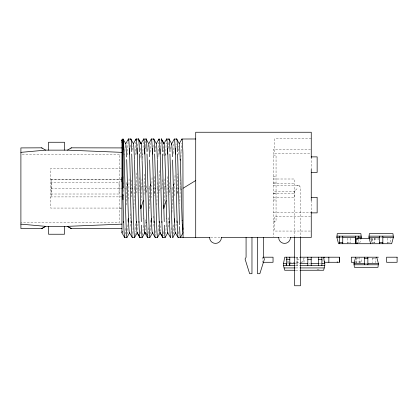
<?xml version="1.0" encoding="UTF-8"?>
<svg xmlns="http://www.w3.org/2000/svg" width="418" height="418" viewBox="0 0 418 418"><rect width="100%" height="100%" fill="white"/><g stroke="black" fill="none" stroke-linecap="round" stroke-linejoin="round"><path stroke-width="0.31" stroke-dasharray="2.09 1.57" d="M135.505 223.687L135.181 231.562M158.385 224.941L158.103 231.562L160.063 230.443M145.25 148.892L145.37 146.049L145.751 147.24M160.418 231.447L160.549 230.166A44.663 1.155 -89.4 0 0 160.914 223.902M359.746 243.151L360.666 239.702M296.994 188.774L294.58 191.188L294.58 236.844M51.132 194.516L51.639 194.009L119.046 194.009L119.046 182.473L51.639 182.473L51.132 181.971M50.625 197.421L51.132 196.915L121.951 196.878M294.909 190.859L294.58 191.188L273.362 191.188M311.253 138.698L274.704 138.698L274.704 153.432L310.6 153.432M310.611 149.294L273.362 149.294L273.362 236.854M22.201 154.232L119.846 154.232L119.846 222.251L20.9 222.251M273.362 155.104L276.052 155.104L276.052 221.378L273.362 221.378M121.424 168.37L50.625 168.423L50.625 208.059L121.951 208.059M273.362 176.506L276.052 176.506M273.362 179.003L294.413 179.003L294.413 197.484L273.362 197.484M50.625 179.066L51.132 179.568L121.951 179.568M51.132 179.604L121.951 179.604M273.362 182.896L276.052 182.896M273.362 183.209L294.413 183.209M273.362 185.294L297.752 185.305L299.001 185.691L300.082 186.768L300.474 188.241L300.474 237.001M51.132 188.241L121.951 188.241M273.362 193.273L294.413 193.273M273.362 193.591L276.052 193.591M273.362 199.982L276.052 199.982M119.846 208.117L121.424 208.117M273.362 212.239L311.253 212.239L311.253 200.274M310.6 216.315L274.704 216.315L274.704 231.049L310.6 231.049M339.944 237.408L341.809 237.408M356.288 237.408L358.189 237.408M380.521 237.408L381.78 237.408M210.667 237.502L220.349 237.502M279.715 237.502L289.418 237.502M370.369 238.647L378.75 238.647M370.369 239.211L378.75 239.211M347.384 242.461L350.749 242.461M357.066 242.461L358.748 242.461M374.836 242.461L371.466 242.461L371.466 238.208M387.465 242.461L390.835 242.461L390.835 238.208M295.594 257.195L300.317 257.195M356.497 258.46L359.861 258.46M372.495 258.46L375.86 258.46M296.952 259.301L300.485 259.301M288.739 261.71L287.683 261.71L287.683 258.324M355.007 261.71L361.81 261.71M287.156 262.274L288.739 262.274M289.266 262.274L304.032 262.274L304.032 257.833M355.007 262.274L361.81 262.274L361.81 257.833M287.38 263.512L289.063 263.512M295.73 263.512L300.317 263.512M308.766 263.512L310.621 263.512M319.07 263.512L321.317 263.512M364.914 263.512L367.443 263.512M295.73 265.618L300.485 265.618M295.735 267.933L299.617 267.933M317.048 269.406L320.031 269.406M295.704 270.247L299.601 270.247M297.971 185.341L297.527 185.294L298.29 185.393L297.794 185.31M299.001 185.691L299.612 186.156M387.465 238.208L387.465 243.725M375.86 257.195L375.86 262.781M374.836 238.208L374.836 242.989M372.475 238.647L372.475 243.725M372.495 258.105L372.495 262.781M371.947 239.211L371.947 243.161M359.861 257.195L359.861 262.781M358.748 239.352L358.748 242.989M356.497 258.105L356.497 262.781M350.749 238.208L350.749 242.989M347.384 238.208L347.384 243.725M322.978 259.453L322.978 261.71M311.253 156.881L311.253 168.893M303.505 258.324L303.505 261.71L301.921 261.71L301.921 262.274M297.12 257.195L297.12 265.618M296.952 257.195L296.952 265.618M262.535 257.195L262.535 262.274M51.639 182.473L51.639 194.009M51.132 179.568L51.132 196.915M172.399 188.241A49.293 0.481 -88.7 0 1 172.425 187.071M175.048 175.398A49.293 0.481 -88.7 0 0 174.734 188.241A49.293 0.475 -88.7 0 1 174.51 195.849M172.524 188.246A49.293 0.643 -88.8 0 1 171.929 212.83M173.355 153.484A49.293 1.149 -89.4 0 1 173.857 142.423M175.9 148.343A49.293 1.118 -89.4 0 1 176.114 143.896M180.08 188.241A49.293 0.481 -88.7 0 1 180.283 179.792M180.806 160.768A49.293 0.481 -88.7 0 1 181.088 151.844M180.168 188.246A49.293 0.643 -88.8 0 1 179.813 203.712M181.125 151.363A49.293 1.118 -89.4 0 1 181.49 143.327M126.549 188.241A49.293 0.475 -88.7 0 1 126.691 182.41M129.11 178.888A49.293 0.481 -88.7 0 0 128.88 188.241A49.293 0.486 -88.7 0 1 128.535 200.875M128.018 219.236A49.293 0.486 -88.7 0 1 127.903 222.705M126.67 188.246A49.293 0.643 -88.8 0 1 126.257 206.147M127.495 154.9A49.293 1.149 -89.4 0 1 128.044 142.381M130.092 147.246A49.293 1.118 -89.4 0 1 130.264 143.896M134.194 188.241A49.293 0.475 -88.7 0 1 134.288 184.166M136.905 172.958A49.293 0.481 -88.7 0 0 136.524 188.241A49.293 0.481 -88.7 0 1 136.373 192.928M134.314 188.246A49.293 0.643 -88.8 0 1 133.786 210.364M135.139 154.9A49.293 1.149 -89.4 0 1 135.688 142.381M137.642 149.498A49.293 1.118 -89.4 0 1 137.903 143.896M141.833 188.241A49.293 0.475 -88.7 0 1 142.063 178.904M142.637 158.213A49.293 0.475 -88.7 0 1 142.763 154.117M144.513 174.175A49.293 0.481 -88.7 0 0 144.163 188.241A49.293 0.481 -88.7 0 1 143.944 195.88M141.958 188.246A49.293 0.643 -88.8 0 1 141.681 200.41M142.778 154.9A49.293 1.149 -89.4 0 1 143.327 142.381M145.375 146.446A49.293 1.155 -89.4 0 1 145.741 140.699M149.477 188.241A49.293 0.475 -88.7 0 1 149.56 184.746M152.063 177.718A49.293 0.481 -88.7 0 0 151.807 188.241A49.293 0.481 -88.7 0 1 151.541 197.636M150.908 220.223A49.293 0.481 -88.7 0 1 150.83 222.512M149.597 188.246A49.293 0.643 -88.8 0 1 149.069 210.364M150.475 152.131A49.293 1.149 -89.4 0 1 150.935 142.392M153.019 147.246A49.293 1.118 -89.4 0 1 153.187 143.896M157.116 188.241A49.293 0.475 -88.7 0 1 157.272 181.82M157.957 156.99A49.293 0.475 -88.7 0 1 158.051 154.106M159.895 170.628A49.293 0.481 -88.7 0 0 159.451 188.241A49.293 0.475 -88.7 0 1 159.3 192.912M157.241 188.246A49.293 0.643 -88.8 0 1 156.823 206.147M158.067 154.947A49.293 1.149 -89.4 0 1 158.61 142.413M160.496 151.326A49.293 1.118 -89.4 0 1 160.925 142.376M164.755 188.241A49.293 0.481 -88.7 0 1 164.985 178.847M165.638 155.695A49.293 0.481 -88.7 0 1 165.695 153.991M167.378 176.615A49.293 0.481 -88.7 0 0 167.095 188.241A49.293 0.475 -88.7 0 1 166.792 198.843M166.155 221.294A49.293 0.475 -88.7 0 1 166.118 222.418M164.885 188.246A49.293 0.643 -88.8 0 1 164.509 204.543M165.706 154.947A49.293 1.149 -89.4 0 1 166.218 142.987M168.255 148.338A49.293 1.118 -89.4 0 1 168.569 142.376M125.457 228.353A49.293 1.165 -89.5 0 1 124.982 236.243M127.945 224.774A49.293 1.176 -89.7 0 1 127.464 234.984M135.186 233.422A49.293 1.176 -89.7 0 1 134.988 236.055M133.128 227.737A49.293 1.165 -89.5 0 1 132.767 234.582M143.207 225.485A49.293 1.176 -89.7 0 1 142.669 235.919M140.589 231.656A49.293 1.165 -89.5 0 1 140.411 234.582M148.411 227.737A49.293 1.165 -89.5 0 1 147.857 236.64M150.872 224.774A49.293 1.176 -89.7 0 1 150.308 235.919M158.114 233.385A49.293 1.176 -89.7 0 1 157.91 236.029M155.924 230.631A49.293 1.165 -89.5 0 1 155.695 234.582M163.516 231.64A49.293 1.165 -89.5 0 1 163.239 235.752M166.155 224.806A49.293 1.176 -89.7 0 1 165.632 235.501M171.338 227.721A49.293 1.165 -89.5 0 1 170.831 236.233M173.794 224.8A49.293 1.176 -89.7 0 1 173.193 236.322M178.799 231.656A49.293 1.165 -89.5 0 1 178.658 234.075M145.725 221.341A44.663 1.155 -89.4 0 1 145.265 230.004M178.277 154.446A44.663 1.165 -89.5 0 1 178.711 146.373M140.025 157.649A44.663 1.155 -89.4 0 1 140.537 147.026M177.117 193.137A44.663 0.543 -88.6 0 1 177.624 173.836M139.393 177.728A44.663 0.481 -88.5 0 0 139.095 188.8A44.663 0.481 -88.5 0 1 138.985 193.017M177.133 191.611A44.663 0.392 -88.5 0 1 177.06 194.229M176.234 220.417A44.663 1.097 -89.3 0 1 175.696 230.548M137.987 223.959A44.663 1.155 -89.4 0 1 137.621 230.193M170.842 149.059A44.663 1.176 -89.6 0 1 171.27 144.069M132.626 150.135A44.663 1.165 -89.5 0 1 132.893 146.007M131.268 193.168A44.663 0.538 -88.6 0 1 131.618 179.327M131.278 191.643A44.663 0.392 -88.5 0 1 131.137 196.852M130.63 213.744A44.663 0.392 -88.5 0 1 130.473 218.509M169.483 191.533A44.663 0.622 -88.7 0 1 169.692 182.556M169.593 190.864A44.663 0.481 -88.5 0 1 169.483 194.929M168.783 217.736A44.663 0.481 -88.5 0 1 168.663 220.939M130.385 220.563A44.663 1.097 -89.3 0 1 130.04 227.841M168.653 221.289A44.663 1.155 -89.4 0 1 168.297 228.557M124.867 151.494A44.663 1.176 -89.6 0 1 125.416 144.074M163.02 155.721A44.663 1.155 -89.4 0 1 163.542 145.986M123.629 191.59A44.663 0.622 -88.7 0 1 123.843 182.619M162.262 179.662A44.663 0.481 -88.5 0 0 162.022 188.779A44.663 0.475 -88.5 0 1 161.975 190.582M155.465 151.964A44.663 1.165 -89.5 0 1 155.82 146.018M154.195 193.137A44.663 0.538 -88.6 0 1 154.629 176.239M154.211 191.679A44.663 0.397 -88.5 0 1 154.09 195.911M153.484 216.069A44.663 0.397 -88.5 0 1 153.396 218.76M153.307 220.584A44.663 1.102 -89.3 0 1 152.967 227.862M147.857 150.673A44.663 1.176 -89.6 0 1 148.406 143.907M146.556 191.564A44.663 0.622 -88.7 0 1 146.713 184.876M146.666 190.88A44.663 0.475 -88.5 0 1 146.619 192.62M145.788 219.669A44.663 0.475 -88.5 0 1 145.741 220.913"/><path stroke-width="0.63" d="M121.951 181.856L121.978 177.368M122.495 178.413L123.002 199.527L122.902 194.548M121.951 142.423L121.983 141.561M121.951 140.568L121.983 139.91L121.951 140.641M370.625 243.725L368.942 237.408L369.345 233.62L392.957 233.62L393.359 237.408L391.676 243.725L338.538 243.725L336.856 237.408L337.258 233.62L360.875 233.62L361.277 237.408L360.818 239.127M376.707 257.195L378.389 263.512L377.987 267.301L354.37 267.301L353.968 263.512L355.65 257.195M295.051 270.247L284.653 270.247L283.519 265.618L283.519 263.512L284.721 257.195L295.082 257.195M323.579 257.195L324.781 263.512L324.781 265.618L323.647 270.247L300.249 270.247M129.643 232.748L126.999 237.414L124.569 237.414L121.951 232.852L122.093 232.377A44.669 1.155 -89.4 0 0 122.239 231.243M140.824 208.551L143.264 200.509L142.878 186.261M165.805 186.287L166.192 200.53L163.746 208.551A49.293 0.481 88.7 0 1 163.229 188.241A49.293 0.475 88.7 0 0 162.299 154.059M125.844 143.797L123.002 139.121L122.798 139.622L123.524 141.859L124.089 154.132M156.374 143.688L153.746 139.069L151.316 139.069L148.771 143.797L146.107 139.069L143.672 139.069L140.976 143.64A44.663 1.155 89.4 0 1 141.927 155.527M144.968 232.612L142.287 237.414L139.852 237.414L137.229 232.857A44.663 1.155 89.4 0 1 136.294 221.394M137.229 232.857L134.643 237.414L132.208 237.414L129.455 232.701M152.57 232.748L149.926 237.414L147.491 237.414L144.78 232.81A44.663 1.155 -89.4 0 0 144.968 232.565M159.221 221.415A44.663 1.155 89.4 0 0 160.157 232.842L157.57 237.414L155.135 237.414L152.382 232.706M175.497 232.748L172.853 237.414A49.293 1.176 -89.7 0 0 173.021 237.372M133.561 143.322L136.033 139.069L138.462 139.069L141.169 143.959M156.489 143.322L158.955 139.069M125.656 143.719L128.389 139.069L130.824 139.069L133.446 143.688M164.854 155.564A44.663 1.155 89.4 0 0 163.903 143.635L166.599 139.069L169.034 139.069L171.699 143.802L174.238 139.069L176.673 139.069L179.296 143.688M179.411 143.332L181.84 139.215M122.296 139.251L121.951 140.03L121.951 232.852M183.089 188.241L195.718 180.534M121.951 147.915L71.405 147.831L67.413 150.135L45.619 150.135L20.9 152.356M42.119 148.113L41.638 147.831L20.9 147.915L20.9 228.568L41.638 228.651L45.619 226.352L67.423 226.352L121.951 224.132M70.924 148.113L71.405 147.831M41.638 228.651L42.119 228.374M42.417 228.202L44.313 227.105M195.718 138.98L182.002 139.022A49.293 1.155 89.4 0 1 182.906 153.349L183.089 237.502M69.315 227.444L67.423 226.352L71.405 228.651L121.951 228.568M311.253 156.875L317.147 156.875L317.147 172.441L311.253 172.441M311.253 197.327L317.147 197.312L317.147 212.877L311.253 212.877M336.856 236.144L361.277 236.144M368.942 236.144L393.359 236.144M160.157 232.857L162.78 237.414L165.209 237.414L167.895 232.607A44.663 1.155 -89.4 0 1 167.707 232.831L170.419 237.414M336.856 237.408L339.385 237.408M342.75 237.408L355.384 237.408M358.748 237.408L361.277 237.408M368.942 237.408L379.466 237.408M382.836 237.408L393.359 237.408M209.893 237.502L178.063 237.414L175.309 232.706M221.331 237.502L279.14 237.502M290.061 237.502L311.253 237.502L311.253 211.832M369.737 238.647L355.603 238.647L355.603 243.725M339.385 242.461L342.75 242.461M379.466 242.461L382.836 242.461M263.152 257.195L273.043 257.195L273.043 262.274L263.152 262.274M300.025 257.195L339.348 257.195L339.348 262.274L324.556 262.274L324.556 261.71M378.389 257.195L351.298 257.195L351.298 262.274L354.391 262.274M323.506 257.76L324.556 257.76L324.556 257.195M364.496 258.46L367.861 258.46M286.424 259.301L289.794 259.301M307.815 259.301L311.18 259.301M318.506 259.301L321.876 259.301M283.519 263.512L286.257 263.512L286.257 265.618M295.118 263.512L289.622 263.512L289.622 265.618M300.317 263.512L307.815 263.512M311.18 263.512L318.506 263.512M321.876 263.512L324.781 263.512M353.968 263.512L364.496 263.512M367.861 263.512L378.389 263.512M353.968 264.777L378.389 264.777M283.519 265.618L295.118 265.618M300.317 265.618L324.781 265.618M284.088 267.933L295.087 267.933M300.265 267.933L324.211 267.933M67.423 150.135L121.951 152.356M20.9 224.132L45.619 226.352M45.619 150.135L41.638 147.831M69.785 227.716L71.405 228.651M123.911 149.106L123.002 146.875L123.718 144.978L123.002 143.019L122.798 141.483L123.352 139.993L122.798 139.001L123.185 139.079L123.524 141.859L122.798 144.534L122.798 178.387M144.602 231.974L147.152 234.665M159.984 232.549L162.78 237.414M137.057 232.549L139.852 237.414M164.091 143.959L161.39 139.069L163.903 143.64M138.462 139.069L140.976 143.64M183.089 229.268L182.305 224.858L182.112 220.291M122.876 194.548L123.002 195.802M122.798 176.401L123.002 188.241L123.002 139.121M382.836 236.144L382.836 243.725M379.466 236.144L379.466 243.725M370.369 243.161L370.369 243.725M367.861 257.195L367.861 264.777M364.496 257.195L364.496 264.777M358.748 236.144L358.748 238.25M357.714 238.647L357.714 239.211L356.131 239.211L356.131 243.161L357.714 243.161L357.714 243.725M355.384 236.144L355.384 243.725M342.75 236.144L342.75 243.725M339.385 236.144L339.385 243.725M339.322 257.195L339.322 262.274M337.216 261.71L337.216 262.274M328.841 257.195L328.841 262.274M321.876 257.195L321.876 265.618M318.506 257.195L318.506 265.618M311.253 157.92L311.253 132.245L195.718 132.245L195.718 237.502M311.253 169.253L311.253 200.494M311.18 257.195L311.18 265.618M307.815 257.195L307.815 265.618M300.474 237.001L300.474 285.755L294.58 285.755L294.58 237.497M289.794 257.195L289.794 265.618M286.424 257.195L286.424 265.618M263.424 237.502L263.424 257.295L264.432 259.045L259.844 273.717L257.53 273.717L257.53 237.502M251.97 237.502L251.97 273.717L249.656 273.717L245.063 259.045L246.077 257.295L246.077 237.502M64.518 150.135L64.518 142.256L48.519 142.256L48.519 150.135M64.518 226.347L64.518 234.232L48.519 234.232L48.519 226.347M123.66 222.554A49.293 0.481 88.7 0 1 123.002 199.585M176.49 139.471A49.293 1.118 -89.4 0 1 176.673 138.99M174.243 139.33A49.293 1.165 89.5 0 1 175.346 154.143M176.673 139.084A49.293 1.176 89.7 0 1 177.619 151.708M177.582 153.97A49.293 0.481 88.7 0 1 178.517 188.241M175.246 148.306A49.293 0.643 88.8 0 1 176.344 188.241M177.154 222.371A49.293 0.475 88.7 0 1 176.224 188.241M179.562 224.712A49.293 0.481 88.7 0 1 178.554 188.241M181.835 139.466A49.293 1.118 -89.4 0 1 182.002 138.98M124.089 154.09A49.293 0.475 88.7 0 1 125.024 188.241M126.069 224.712A49.293 0.481 88.7 0 1 125.06 188.241M128.216 140.333A49.293 1.149 -89.4 0 1 128.572 139.079M130.641 139.471A49.293 1.118 -89.4 0 1 130.824 138.99M130.824 139.084A49.293 1.176 89.7 0 1 131.764 151.708M128.566 139.006A49.293 1.165 89.5 0 1 129.491 154.127M131.727 153.97A49.293 0.481 88.7 0 1 132.663 188.241M129.397 148.306A49.293 0.643 88.8 0 1 130.494 188.241M131.304 222.371A49.293 0.475 88.7 0 1 130.369 188.241M133.713 224.712A49.293 0.481 88.7 0 1 132.705 188.241M135.86 140.333A49.293 1.149 -89.4 0 1 136.211 139.079M138.285 139.471A49.293 1.118 -89.4 0 1 138.462 138.99M138.462 139.084A49.293 1.176 89.7 0 1 139.408 151.708M136.211 139.006A49.293 1.165 89.5 0 1 137.135 154.127M139.372 153.97A49.293 0.481 88.7 0 1 140.307 188.241A49.293 0.481 88.7 0 0 140.824 208.671M137.036 148.306A49.293 0.643 88.8 0 1 138.133 188.241M138.943 222.371A49.293 0.475 88.7 0 1 138.013 188.241M143.499 140.333A49.293 1.149 -89.4 0 1 143.855 139.079M145.924 139.288A49.293 1.155 -89.4 0 1 146.107 139.027M146.107 139.084A49.293 1.176 89.7 0 1 147.047 151.708M143.849 139.006A49.293 1.165 89.5 0 1 144.78 154.127M147.011 153.97A49.293 0.481 88.7 0 1 147.946 188.241M144.68 148.306A49.293 0.643 88.8 0 1 145.778 188.241M146.587 222.371A49.293 0.475 88.7 0 1 145.652 188.241M148.996 224.712A49.293 0.481 88.7 0 1 147.988 188.241M151.144 139.993A49.293 1.149 -89.4 0 1 151.316 139.074M153.568 139.471A49.293 1.118 -89.4 0 1 153.751 138.99M151.316 139.335A49.293 1.165 89.5 0 1 152.418 154.127M153.751 139.084A49.293 1.176 89.7 0 1 154.691 151.708M154.655 153.97A49.293 0.481 88.7 0 1 155.59 188.241M152.319 148.306A49.293 0.643 88.8 0 1 153.422 188.241M154.226 222.371A49.293 0.475 88.7 0 1 153.296 188.241M156.64 224.712A49.293 0.481 88.7 0 1 155.627 188.241M158.783 140.354A49.293 1.149 -89.4 0 1 159.138 139.074M161.207 139.466A49.293 1.118 -89.4 0 1 161.39 138.99M161.39 139.089A49.293 1.176 89.7 0 1 162.336 151.677M159.133 139.006A49.293 1.165 89.5 0 1 160.063 154.137M159.963 148.275A49.293 0.643 88.8 0 1 161.061 188.241M161.87 222.496A49.293 0.481 88.7 0 1 160.935 188.241M166.427 140.354A49.293 1.149 -89.4 0 1 166.782 139.074M168.851 139.466A49.293 1.118 -89.4 0 1 169.034 138.99M169.034 139.089A49.293 1.176 89.7 0 1 169.974 151.677M166.777 139.006A49.293 1.165 89.5 0 1 167.702 154.143M169.938 154.059A49.293 0.475 88.7 0 1 170.873 188.241M167.608 148.275A49.293 0.643 88.8 0 1 168.705 188.241M169.515 222.496A49.293 0.481 88.7 0 1 168.579 188.241M171.923 224.623A49.293 0.481 88.7 0 1 170.915 188.241M124.747 237.408A49.293 1.149 89.4 0 1 123.676 221.587M127.004 237.497A49.293 1.118 89.4 0 1 126.111 225.15M132.391 237.408A49.293 1.149 89.4 0 1 131.315 221.587M134.643 237.497A49.293 1.118 89.4 0 1 133.75 225.15M141.321 221.66A49.287 0.481 88.7 0 1 140.835 205.118M140.035 237.408A49.293 1.149 89.4 0 1 138.959 221.587M142.287 237.497A49.293 1.118 89.4 0 1 141.394 225.15M147.674 237.497A49.293 1.155 89.4 0 1 146.676 222.392M149.926 237.497A49.293 1.118 89.4 0 1 149.033 225.15M155.318 237.408A49.293 1.149 89.4 0 1 154.242 221.587M157.57 237.497A49.293 1.118 89.4 0 1 156.677 225.15M164.243 221.65A49.287 0.475 88.7 0 1 163.762 205.113M162.957 237.414A49.293 1.149 89.4 0 1 161.886 221.535M165.214 237.497A49.293 1.118 89.4 0 1 164.321 225.161M170.601 237.414A49.293 1.149 89.4 0 1 169.525 221.535M172.853 237.497A49.293 1.118 89.4 0 1 171.96 225.161M221.404 237.502A5.894 5.894 0 0 1 215.505 243.401A5.894 5.894 0 0 1 209.611 237.502M290.453 237.502A5.894 5.894 0 0 1 284.559 243.401A5.894 5.894 0 0 1 278.665 237.502M178.24 237.393A49.293 1.155 89.4 0 1 177.164 221.702M179.588 226.645A49.293 1.155 89.4 0 0 180.424 237.502L183.053 232.873A44.663 1.155 89.4 0 1 182.305 224.827M144.602 232.079A44.663 1.155 89.4 0 1 143.823 218.489M182.117 220.396A44.663 0.481 88.5 0 1 181.177 189.814M143.829 218.295A44.663 0.481 88.5 0 1 143.264 200.541M180.257 159.18A44.663 0.455 88.5 0 1 181.161 189.746M141.932 155.804A44.663 0.475 88.5 0 1 142.099 160.491M142.12 161.113A44.663 0.475 88.5 0 1 142.872 186.297M179.301 143.97A44.663 1.118 89.3 0 1 180.215 160.089M175.503 232.303A44.663 1.097 -89.3 0 1 175.304 232.868A44.663 1.17 89.5 0 1 174.776 228.86M174.734 228.191A44.663 1.17 89.5 0 1 174.327 218.766M136.315 222.428A44.663 0.507 88.5 0 1 135.327 190.571M174.421 222.151A44.663 0.58 88.6 0 1 173.303 184.155M134.418 159.88A44.663 0.428 88.5 0 1 135.307 190.3M172.55 159.948A44.663 0.345 88.5 0 1 173.303 185.717M133.446 143.792A44.663 1.118 89.3 0 1 134.382 159.289M171.699 144.304A44.663 1.066 89.2 0 1 172.435 156.713M171.505 143.677A44.663 1.176 -89.6 0 1 171.683 144.628M129.648 232.34A44.663 1.097 -89.3 0 1 129.455 232.868M129.455 232.873A44.663 1.17 89.5 0 1 128.472 218.666M167.707 232.831A44.663 1.155 89.4 0 1 166.751 218.436M128.572 222.068A44.663 0.575 88.6 0 1 127.453 184.108M166.756 218.253A44.663 0.475 88.5 0 1 166.192 200.535M126.691 159.54A44.663 0.355 88.5 0 1 127.459 185.629M164.859 155.757A44.663 0.475 88.5 0 1 165.8 186.313M125.849 144.445A44.663 1.071 89.2 0 1 126.576 157.037M159.248 222.595A44.663 0.512 88.5 0 1 158.25 190.608M157.34 159.89A44.663 0.428 88.5 0 1 158.234 190.321M156.374 143.776A44.663 1.123 89.3 0 1 157.309 159.195M152.575 232.345A44.663 1.102 -89.3 0 1 152.377 232.863M152.382 232.873A44.663 1.17 89.5 0 1 151.4 218.682M151.494 222.047A44.663 0.575 88.6 0 1 150.381 184.139M149.623 159.963A44.663 0.345 88.5 0 1 150.375 185.702M148.777 144.304A44.663 1.066 89.2 0 1 149.508 156.708M397.1 257.195L386.593 257.195L386.593 262.274L397.1 262.274L397.1 257.195"/></g></svg>
